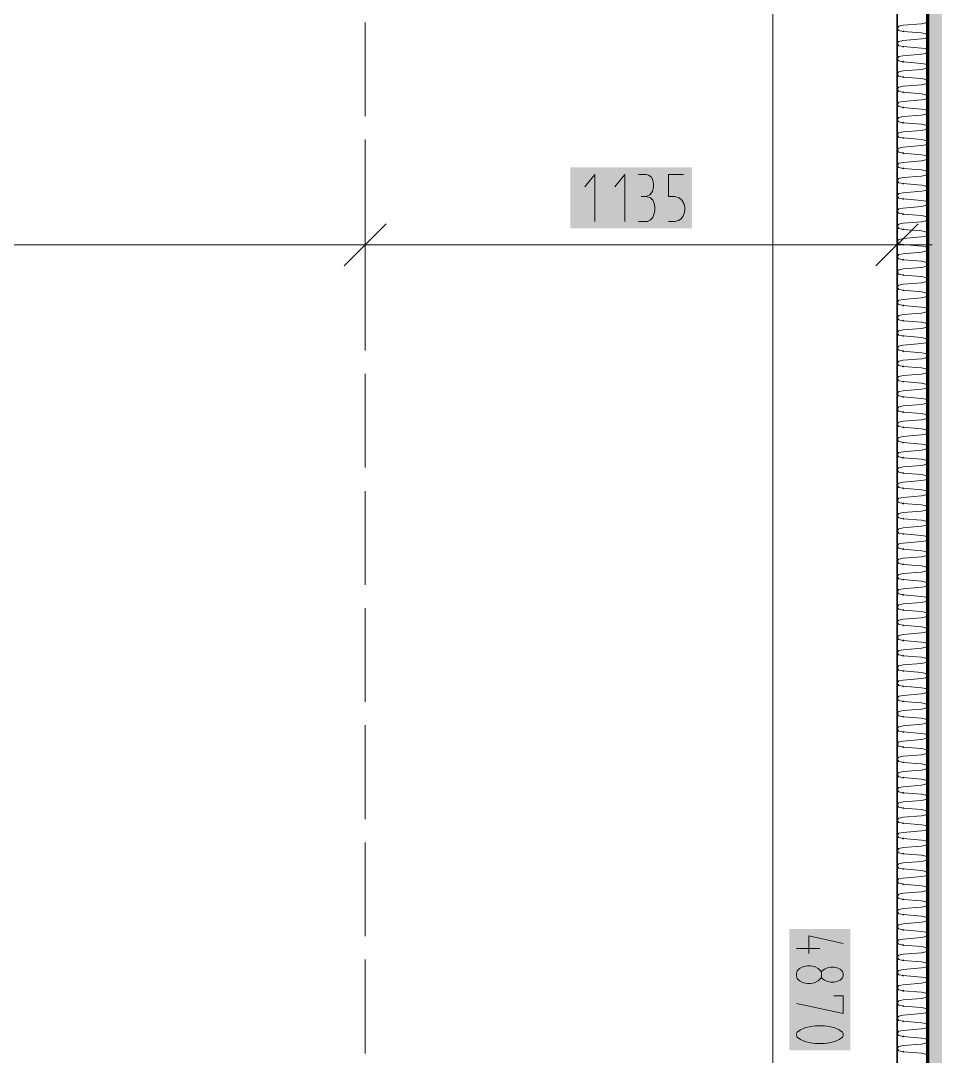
# Model space of a CAD drawing. Header units: millimetres. Extents: x 0 to 594, y 0 to 420.
# Drawn here: x 382.82 to 398.18, y 268.45 to 285.86 of the extents above; entities that cross this region are included whole.
import ezdxf

# ---------------------------------------------------------------- set-up
doc = ezdxf.new("R2010")
doc.units = ezdxf.units.MM
doc.header["$LTSCALE"] = 8
for name, color, linetype in [('PDF_Dopravni znaceni', 7, 'Continuous'), ('PDF_Koty delkove', 7, 'Continuous'), ('PDF_Steny obvodove nosne', 7, 'Continuous'), ('PDF_Steny sendvic', 7, 'Continuous')]:
    doc.layers.add(name, color=color, linetype=linetype)

msp = doc.modelspace()

# ---------------------------------------------------------------- linework, layer by layer
at = {"layer": 'PDF_Dopravni znaceni', "lineweight": 18}
for points in [[(388.602, 285.827), (388.602, 284.252)], [(388.602, 283.858), (388.602, 282.284)], [(388.602, 281.89), (388.602, 280.315)], [(388.602, 279.921), (388.602, 278.347)], [(388.602, 277.953), (388.602, 276.378)], [(388.602, 275.984), (388.602, 274.41)], [(388.602, 274.016), (388.602, 272.441)], [(388.602, 272.047), (388.602, 270.473)], [(388.602, 270.079), (388.602, 268.504)]]:
    msp.add_lwpolyline(points, dxfattribs=at)
at = {"layer": 'PDF_Koty delkove', "lineweight": 18}
for points in [[(395.455, 296.425), (395.455, 294.457), (395.455, 290.126), (395.455, 289.339), (395.455, 288.827), (395.455, 250.48), (395.455, 249.89)], [(392.462, 283.272), (392.295, 283.063)], [(392.462, 282.485), (392.462, 283.272)], [(392.966, 282.485), (392.966, 283.272), (392.799, 283.063)], [(393.197, 283.272), (393.323, 283.272), (393.366, 283.259), (393.407, 283.233), (393.429, 283.193), (393.449, 283.115), (393.449, 283.063), (393.429, 282.984), (393.386, 282.931), (393.323, 282.905), (393.24, 282.905)], [(393.953, 283.272), (393.701, 283.272), (393.701, 282.905), (393.807, 282.905), (393.88, 282.878), (393.922, 282.839), (393.963, 282.774), (393.974, 282.722), (393.974, 282.669), (393.963, 282.616), (393.943, 282.564), (393.911, 282.525), (393.87, 282.498), (393.807, 282.485), (393.701, 282.485)], [(393.197, 282.485), (393.344, 282.485), (393.396, 282.511), (393.439, 282.551), (393.459, 282.616), (393.47, 282.669), (393.47, 282.722), (393.459, 282.787), (393.439, 282.839), (393.396, 282.878), (393.323, 282.905)], [(388.602, 281.5), (388.602, 282.091), (388.602, 282.681)], [(397.54, 281.5), (397.54, 282.091), (397.54, 282.681)], [(388.248, 281.737), (388.957, 282.445)], [(397.185, 281.737), (397.894, 282.445)], [(275.217, 282.091), (300.02, 282.091), (324.823, 282.091), (349.626, 282.091), (369.705, 282.091), (388.602, 282.091), (397.54, 282.091), (398.13, 282.091)], [(396.059, 270.183), (396.059, 270.478), (396.636, 270.351)], [(395.848, 270.267), (396.242, 270.267)], [(396.033, 269.68), (396.085, 269.68), (396.151, 269.69), (396.216, 269.721), (396.255, 269.763), (396.269, 269.784), (396.269, 269.869), (396.255, 269.889), (396.216, 269.932), (396.151, 269.963), (396.085, 269.974), (396.033, 269.974), (395.967, 269.963), (395.901, 269.932), (395.862, 269.889), (395.848, 269.847), (395.848, 269.806), (395.862, 269.763), (395.901, 269.721), (395.967, 269.69), (396.033, 269.68)], [(396.269, 269.869), (396.282, 269.889), (396.322, 269.921), (396.374, 269.942), (396.426, 269.952), (396.479, 269.952), (396.531, 269.942), (396.584, 269.921), (396.623, 269.879), (396.636, 269.847), (396.636, 269.806), (396.623, 269.774), (396.584, 269.732), (396.531, 269.711), (396.479, 269.7), (396.426, 269.7), (396.374, 269.711), (396.322, 269.732), (396.282, 269.763), (396.269, 269.784)], [(396.479, 269.47), (396.636, 269.47), (396.636, 269.176), (395.848, 269.343)]]:
    msp.add_lwpolyline(points, dxfattribs=at)
msp.add_lwpolyline([(396.164, 268.672), (396.322, 268.672), (396.4, 268.682), (396.492, 268.703), (396.57, 268.735), (396.623, 268.776), (396.636, 268.798), (396.636, 268.839), (396.623, 268.861), (396.57, 268.902), (396.492, 268.934), (396.4, 268.955), (396.322, 268.966), (396.164, 268.966), (396.085, 268.955), (395.993, 268.934), (395.915, 268.902), (395.862, 268.861), (395.848, 268.839), (395.848, 268.798), (395.862, 268.776), (395.915, 268.735), (395.993, 268.703), (396.085, 268.682)], close=True, dxfattribs=at)
at = {"layer": 'PDF_Koty delkove', "color": 7, "lineweight": 18, "true_color": 0xffffff, "transparency": 33554559}
for points in [[(392.05, 282.367), (394.092, 282.367), (392.05, 283.39), (394.092, 283.39)], [(395.73, 270.596), (395.73, 268.554), (396.754, 270.596), (396.754, 268.554)]]:
    msp.add_solid(points, dxfattribs=at)
at = {"layer": 'PDF_Steny obvodove nosne', "lineweight": 70}
msp.add_lwpolyline([(398.051, 296.425), (382.815, 296.425), (382.815, 294.457), (393.602, 294.457), (394.39, 294.457), (398.051, 294.457), (398.051, 290.126), (398.051, 289.339), (398.051, 288.827), (398.051, 262.134)], dxfattribs=at)
at = {"layer": 'PDF_Steny obvodove nosne', "color": 9, "lineweight": 9, "true_color": 0xc0c0c0, "transparency": 33554559}
msp.add_solid([(400.02, 262.134), (400.02, 301.622), (398.051, 262.134), (398.051, 301.622)], dxfattribs=at)
at = {"layer": 'PDF_Steny sendvic', "lineweight": 35}
msp.add_lwpolyline([(397.54, 288.827), (397.54, 262.134), (398.051, 262.134), (398.051, 288.827)], dxfattribs=at)
at = {"layer": 'PDF_Steny sendvic', "lineweight": 9}
for points in [[(397.642, 285.779), (397.57, 285.764), (397.54, 285.728)], [(397.642, 285.779), (397.949, 285.805)], [(397.949, 285.805), (398.022, 285.82), (398.051, 285.851)], [(397.54, 285.728), (397.57, 285.692), (397.642, 285.677)], [(397.949, 285.652), (397.642, 285.677)], [(397.949, 285.652), (397.949, 285.652)], [(398.051, 285.606), (398.022, 285.637), (397.949, 285.652)], [(397.949, 285.549), (398.022, 285.564), (398.051, 285.595)], [(397.642, 285.524), (397.57, 285.509), (397.54, 285.472)], [(397.54, 285.472), (397.57, 285.436), (397.642, 285.421)], [(397.642, 285.524), (397.949, 285.549)], [(397.949, 285.396), (397.642, 285.421)], [(397.949, 285.396), (397.949, 285.396)], [(398.051, 285.35), (398.022, 285.381), (397.949, 285.396)], [(397.642, 285.268), (397.57, 285.253), (397.54, 285.216)], [(397.54, 285.216), (397.57, 285.18), (397.642, 285.165)], [(397.642, 285.268), (397.949, 285.293)], [(397.949, 285.293), (398.022, 285.308), (398.051, 285.339)], [(397.949, 285.14), (397.642, 285.165)], [(397.949, 285.14), (397.949, 285.14)], [(397.949, 285.14), (397.949, 285.14)], [(398.051, 285.094), (398.022, 285.125), (397.949, 285.14)], [(397.949, 285.037), (398.022, 285.052), (398.051, 285.083)], [(397.642, 285.012), (397.57, 284.997), (397.54, 284.961)], [(397.54, 284.961), (397.57, 284.924), (397.642, 284.909)], [(397.642, 285.012), (397.949, 285.037)], [(397.949, 284.884), (397.642, 284.909)], [(397.949, 284.884), (397.949, 284.884)], [(398.051, 284.838), (398.022, 284.869), (397.949, 284.884)], [(397.642, 284.756), (397.57, 284.741), (397.54, 284.705)], [(397.54, 284.705), (397.57, 284.668), (397.642, 284.653)], [(397.642, 284.756), (397.949, 284.781)], [(397.949, 284.781), (398.022, 284.796), (398.051, 284.827)], [(397.949, 284.628), (397.642, 284.653)], [(397.642, 284.5), (397.949, 284.525)], [(397.949, 284.628), (397.949, 284.628)], [(398.051, 284.582), (398.022, 284.613), (397.949, 284.628)], [(397.949, 284.525), (398.022, 284.54), (398.051, 284.571)], [(397.642, 284.5), (397.57, 284.485), (397.54, 284.449)], [(397.54, 284.449), (397.57, 284.413), (397.642, 284.398)], [(397.949, 284.372), (397.642, 284.398)], [(397.949, 284.372), (397.949, 284.372)], [(398.051, 284.326), (398.022, 284.357), (397.949, 284.372)], [(397.642, 284.244), (397.57, 284.229), (397.54, 284.193)], [(397.54, 284.193), (397.57, 284.157), (397.642, 284.142)], [(397.642, 284.244), (397.949, 284.269)], [(397.949, 284.269), (398.022, 284.284), (398.051, 284.315)], [(397.949, 284.116), (397.642, 284.142)], [(397.642, 283.988), (397.949, 284.013)], [(397.949, 284.116), (397.949, 284.116)], [(398.051, 284.07), (398.022, 284.101), (397.949, 284.116)], [(397.949, 284.013), (398.022, 284.029), (398.051, 284.06)], [(397.642, 283.988), (397.57, 283.973), (397.54, 283.937)], [(397.54, 283.937), (397.57, 283.901), (397.642, 283.886)], [(397.949, 283.86), (397.642, 283.886)], [(397.949, 283.86), (397.949, 283.86)], [(398.051, 283.814), (398.022, 283.845), (397.949, 283.86)], [(397.949, 283.758), (397.642, 283.732), (397.57, 283.717), (397.54, 283.681)], [(397.54, 283.681), (397.57, 283.645), (397.642, 283.63)], [(397.949, 283.758), (398.022, 283.773), (398.051, 283.804)], [(397.949, 283.502), (397.642, 283.476), (397.57, 283.461), (397.54, 283.425)], [(397.949, 283.605), (397.642, 283.63)], [(397.949, 283.605), (397.949, 283.605)], [(398.051, 283.558), (398.022, 283.589), (397.949, 283.605)], [(397.949, 283.502), (398.022, 283.517), (398.051, 283.548)], [(397.54, 283.425), (397.57, 283.389), (397.642, 283.374)], [(397.949, 283.349), (397.642, 283.374)], [(397.949, 283.349), (397.949, 283.349)], [(398.051, 283.303), (398.022, 283.334), (397.949, 283.349)], [(397.642, 283.22), (397.57, 283.205), (397.54, 283.169)], [(397.54, 283.169), (397.57, 283.133), (397.642, 283.118)], [(397.642, 283.22), (397.949, 283.246)], [(397.949, 283.246), (398.022, 283.261), (398.051, 283.292)], [(397.949, 282.99), (397.642, 282.965), (397.57, 282.95), (397.54, 282.913)], [(397.949, 283.093), (397.642, 283.118)], [(397.949, 283.093), (397.949, 283.093)], [(398.051, 283.047), (398.022, 283.078), (397.949, 283.093)], [(397.949, 282.99), (398.022, 283.005), (398.051, 283.036)], [(397.54, 282.913), (397.57, 282.877), (397.642, 282.862)], [(397.949, 282.837), (397.642, 282.862)], [(397.949, 282.837), (397.949, 282.837)], [(398.051, 282.791), (398.022, 282.822), (397.949, 282.837)], [(397.949, 282.734), (398.022, 282.749), (398.051, 282.78)], [(397.642, 282.709), (397.57, 282.694), (397.54, 282.657)], [(397.54, 282.657), (397.57, 282.621), (397.642, 282.606)], [(397.642, 282.709), (397.949, 282.734)], [(397.949, 282.581), (397.642, 282.606)], [(397.642, 282.453), (397.57, 282.438), (397.54, 282.402)], [(397.642, 282.453), (397.949, 282.478)], [(397.949, 282.581), (397.949, 282.581)], [(398.051, 282.535), (398.022, 282.566), (397.949, 282.581)], [(397.949, 282.478), (398.022, 282.493), (398.051, 282.524)], [(397.54, 282.402), (397.57, 282.365), (397.642, 282.35)], [(397.949, 282.325), (397.642, 282.35)], [(397.949, 282.325), (397.949, 282.325)], [(398.051, 282.279), (398.022, 282.31), (397.949, 282.325)], [(397.949, 282.222), (398.022, 282.237), (398.051, 282.268)], [(397.642, 282.197), (397.57, 282.182), (397.54, 282.146)], [(397.54, 282.146), (397.57, 282.109), (397.642, 282.094)], [(397.642, 282.197), (397.949, 282.222)], [(397.949, 282.069), (397.642, 282.094)], [(397.642, 281.941), (397.57, 281.926), (397.54, 281.89)], [(397.642, 281.941), (397.949, 281.966)], [(397.949, 282.069), (397.949, 282.069)], [(398.051, 282.023), (398.022, 282.054), (397.949, 282.069)], [(397.949, 281.966), (398.022, 281.981), (398.051, 282.012)], [(397.54, 281.89), (397.57, 281.854), (397.642, 281.839)], [(397.949, 281.813), (397.642, 281.839)], [(397.949, 281.813), (397.949, 281.813)], [(398.051, 281.767), (398.022, 281.798), (397.949, 281.813)], [(397.949, 281.71), (398.022, 281.725), (398.051, 281.756)], [(397.642, 281.685), (397.57, 281.67), (397.54, 281.634)], [(397.54, 281.634), (397.57, 281.598), (397.642, 281.583)], [(397.642, 281.685), (397.949, 281.71)], [(397.949, 281.557), (397.642, 281.583)], [(397.949, 281.557), (397.949, 281.557)], [(398.051, 281.511), (398.022, 281.542), (397.949, 281.557)], [(397.642, 281.429), (397.57, 281.414), (397.54, 281.378)], [(397.642, 281.429), (397.949, 281.454)], [(397.949, 281.454), (398.022, 281.469), (398.051, 281.5)], [(397.54, 281.378), (397.57, 281.342)], [(397.57, 281.342), (397.642, 281.327)], [(397.949, 281.301), (397.642, 281.327)], [(397.949, 281.301), (397.949, 281.301)], [(398.051, 281.255), (398.022, 281.286), (397.949, 281.301)], [(397.949, 281.199), (398.022, 281.214), (398.051, 281.245)], [(397.642, 281.173), (397.57, 281.158), (397.54, 281.122)], [(397.54, 281.122), (397.57, 281.086), (397.642, 281.071)], [(397.642, 281.173), (397.949, 281.199)], [(397.949, 281.045), (397.642, 281.071)], [(397.949, 281.045), (397.949, 281.045)], [(398.051, 280.999), (398.022, 281.03), (397.949, 281.045)], [(397.642, 280.917), (397.57, 280.902), (397.54, 280.866)], [(397.54, 280.866), (397.57, 280.83), (397.642, 280.815)], [(397.642, 280.917), (397.949, 280.943)], [(397.949, 280.943), (398.022, 280.958), (398.051, 280.989)], [(397.949, 280.79), (397.642, 280.815)], [(397.949, 280.79), (397.949, 280.79)], [(398.051, 280.744), (398.022, 280.775), (397.949, 280.79)], [(397.949, 280.687), (398.022, 280.702), (398.051, 280.733)], [(397.642, 280.661), (397.57, 280.646), (397.54, 280.61)], [(397.54, 280.61), (397.57, 280.574), (397.642, 280.559)], [(397.642, 280.661), (397.949, 280.687)], [(397.949, 280.534), (397.642, 280.559)], [(397.949, 280.534), (397.949, 280.534)], [(398.051, 280.488), (398.022, 280.519), (397.949, 280.534)], [(397.642, 280.405), (397.57, 280.39), (397.54, 280.354)], [(397.54, 280.354), (397.57, 280.318), (397.642, 280.303)], [(397.642, 280.405), (397.949, 280.431)], [(397.949, 280.431), (398.022, 280.446), (398.051, 280.477)], [(397.949, 280.278), (397.642, 280.303)], [(397.642, 280.15), (397.949, 280.175)], [(397.949, 280.278), (397.949, 280.278)], [(398.022, 280.263), (397.949, 280.278)], [(397.949, 280.175), (398.022, 280.19), (398.051, 280.221)], [(398.051, 280.232), (398.022, 280.263)], [(397.642, 280.15), (397.57, 280.135), (397.54, 280.098)], [(397.54, 280.098), (397.57, 280.062), (397.642, 280.047)], [(397.949, 280.022), (397.642, 280.047)], [(397.949, 280.022), (397.949, 280.022)], [(398.051, 279.976), (398.022, 280.007), (397.949, 280.022)], [(397.642, 279.894), (397.57, 279.879), (397.54, 279.842)], [(397.54, 279.842), (397.57, 279.806), (397.642, 279.791)], [(397.642, 279.894), (397.949, 279.919)], [(397.949, 279.919), (398.022, 279.934), (398.051, 279.965)], [(397.949, 279.766), (397.642, 279.791)], [(397.642, 279.638), (397.949, 279.663)], [(397.949, 279.766), (397.949, 279.766)], [(398.051, 279.72), (398.022, 279.751), (397.949, 279.766)], [(397.949, 279.663), (398.022, 279.678), (398.051, 279.709)], [(397.642, 279.638), (397.57, 279.623), (397.54, 279.587)], [(397.54, 279.587), (397.57, 279.55), (397.642, 279.535)], [(397.949, 279.51), (397.642, 279.535)], [(397.949, 279.51), (397.949, 279.51)], [(398.051, 279.464), (398.022, 279.495), (397.949, 279.51)], [(397.642, 279.382), (397.569, 279.367), (397.54, 279.331)], [(397.54, 279.331), (397.569, 279.294), (397.642, 279.279)], [(397.642, 279.382), (397.949, 279.407)], [(397.949, 279.407), (398.022, 279.422), (398.051, 279.453)], [(397.642, 279.126), (397.569, 279.111), (397.54, 279.075)], [(397.949, 279.254), (397.642, 279.279)], [(397.642, 279.126), (397.949, 279.151)], [(397.949, 279.254), (397.949, 279.254)], [(398.051, 279.208), (398.022, 279.239), (397.949, 279.254)], [(397.949, 279.151), (398.022, 279.166), (398.051, 279.197)], [(397.54, 279.075), (397.569, 279.039), (397.642, 279.024)], [(397.949, 278.998), (397.642, 279.024)], [(397.949, 278.998), (397.949, 278.998)], [(398.051, 278.952), (398.022, 278.983), (397.949, 278.998)], [(397.642, 278.87), (397.569, 278.855), (397.54, 278.819)], [(397.54, 278.819), (397.569, 278.783), (397.642, 278.768)], [(397.642, 278.87), (397.949, 278.895)], [(397.949, 278.895), (398.022, 278.91), (398.051, 278.941)], [(397.642, 278.614), (397.569, 278.599), (397.54, 278.563)], [(397.949, 278.742), (397.642, 278.768)], [(397.642, 278.614), (397.949, 278.639)], [(397.949, 278.742), (397.949, 278.742)], [(398.051, 278.696), (398.022, 278.727), (397.949, 278.742)], [(397.949, 278.639), (398.022, 278.655), (398.051, 278.686)], [(397.54, 278.563), (397.569, 278.527), (397.642, 278.512)], [(397.949, 278.486), (397.642, 278.512)], [(397.949, 278.486), (397.949, 278.486)], [(398.051, 278.44), (398.022, 278.471), (397.949, 278.486)], [(397.949, 278.384), (398.022, 278.399), (398.051, 278.43)], [(397.642, 278.358), (397.569, 278.343), (397.54, 278.307)], [(397.54, 278.307), (397.569, 278.271), (397.642, 278.256)], [(397.642, 278.358), (397.949, 278.384)], [(397.949, 278.231), (397.642, 278.256)], [(397.642, 278.102), (397.569, 278.087), (397.54, 278.051)], [(397.642, 278.102), (397.949, 278.128)], [(397.949, 278.231), (397.949, 278.231)], [(398.051, 278.184), (398.022, 278.215), (397.949, 278.231)], [(397.949, 278.128), (398.022, 278.143), (398.051, 278.174)], [(397.54, 278.051), (397.569, 278.015), (397.642, 278)], [(397.949, 277.975), (397.642, 278)], [(397.949, 277.975), (397.949, 277.975)], [(398.051, 277.929), (398.022, 277.96), (397.949, 277.975)], [(397.949, 277.872), (398.022, 277.887), (398.051, 277.918)], [(397.642, 277.846), (397.569, 277.831), (397.54, 277.795)], [(397.54, 277.795), (397.569, 277.759), (397.642, 277.744)], [(397.642, 277.846), (397.949, 277.872)], [(397.949, 277.719), (397.642, 277.744)], [(397.642, 277.591), (397.569, 277.576), (397.54, 277.539)], [(397.642, 277.591), (397.949, 277.616)], [(397.949, 277.719), (397.949, 277.719)], [(398.051, 277.673), (398.022, 277.704), (397.949, 277.719)], [(397.949, 277.616), (398.022, 277.631), (398.051, 277.662)], [(397.54, 277.539), (397.569, 277.503), (397.642, 277.488)], [(397.949, 277.463), (397.642, 277.488)], [(397.949, 277.463), (397.949, 277.463)], [(398.051, 277.417), (398.022, 277.448), (397.949, 277.463)], [(397.949, 277.36), (398.022, 277.375), (398.051, 277.406)], [(397.642, 277.335), (397.569, 277.32), (397.54, 277.283)], [(397.54, 277.283), (397.569, 277.247), (397.642, 277.232)], [(397.642, 277.335), (397.949, 277.36)], [(397.949, 277.207), (397.642, 277.232)], [(397.949, 277.207), (397.949, 277.207)], [(398.051, 277.161), (398.022, 277.192), (397.949, 277.207)], [(397.642, 277.079), (397.569, 277.064), (397.54, 277.028)], [(397.642, 277.079), (397.949, 277.104)], [(397.949, 277.104), (398.022, 277.119), (398.051, 277.15)], [(397.54, 277.028), (397.569, 276.991), (397.642, 276.976)], [(397.949, 276.951), (397.642, 276.976)], [(397.949, 276.951), (397.949, 276.951)], [(398.051, 276.905), (398.022, 276.936), (397.949, 276.951)], [(397.949, 276.848), (398.022, 276.863), (398.051, 276.894)], [(397.642, 276.823), (397.569, 276.808), (397.54, 276.772), (397.569, 276.735), (397.642, 276.72)], [(397.642, 276.823), (397.949, 276.848)], [(397.949, 276.695), (397.642, 276.72)], [(397.949, 276.695), (397.949, 276.695)], [(398.051, 276.649), (398.022, 276.68), (397.949, 276.695)], [(397.642, 276.567), (397.569, 276.552), (397.54, 276.516)], [(397.54, 276.516), (397.569, 276.48), (397.642, 276.465)], [(397.642, 276.567), (397.949, 276.592)], [(397.949, 276.592), (398.022, 276.607), (398.051, 276.638)], [(397.949, 276.439), (397.642, 276.465)], [(397.949, 276.439), (397.949, 276.439)], [(398.051, 276.393), (398.022, 276.424), (397.949, 276.439)], [(397.949, 276.336), (398.022, 276.351), (398.051, 276.382)], [(397.642, 276.311), (397.569, 276.296), (397.54, 276.26), (397.569, 276.224), (397.642, 276.209)], [(397.642, 276.311), (397.949, 276.336)], [(397.949, 276.183), (397.642, 276.209)], [(397.949, 276.183), (397.949, 276.183)], [(398.051, 276.137), (398.022, 276.168), (397.949, 276.183)], [(397.949, 276.08), (397.642, 276.055), (397.569, 276.04), (397.54, 276.004), (397.569, 275.968), (397.642, 275.953)], [(397.949, 276.08), (398.022, 276.095), (398.051, 276.126)], [(397.949, 275.825), (397.642, 275.799), (397.569, 275.784), (397.54, 275.748), (397.569, 275.712), (397.642, 275.697)], [(397.949, 275.927), (397.642, 275.953)], [(397.949, 275.927), (397.949, 275.927)], [(398.051, 275.881), (398.022, 275.912), (397.949, 275.927)], [(397.949, 275.825), (398.022, 275.84)], [(398.022, 275.84), (398.051, 275.871)], [(397.949, 275.671), (397.642, 275.697)], [(397.949, 275.671), (397.949, 275.671)], [(398.051, 275.625), (398.022, 275.656), (397.949, 275.671)], [(397.642, 275.543), (397.569, 275.528), (397.54, 275.492)], [(397.54, 275.492), (397.569, 275.456), (397.642, 275.441)], [(397.642, 275.543), (397.949, 275.569)], [(397.949, 275.569), (398.022, 275.584), (398.051, 275.615)], [(397.949, 275.416), (397.642, 275.441)], [(397.642, 275.287), (397.949, 275.313)], [(397.949, 275.416), (397.949, 275.416)], [(398.051, 275.37), (398.022, 275.401), (397.949, 275.416)], [(397.949, 275.313), (398.022, 275.328), (398.051, 275.359)], [(397.642, 275.287), (397.569, 275.272), (397.54, 275.236)], [(397.54, 275.236), (397.569, 275.2)], [(397.569, 275.2), (397.642, 275.185)], [(397.949, 275.16), (397.642, 275.185)], [(397.949, 275.16), (397.949, 275.16)], [(398.051, 275.114), (398.022, 275.145), (397.949, 275.16)], [(397.949, 275.057), (397.642, 275.031), (397.569, 275.016), (397.54, 274.98)], [(397.54, 274.98), (397.569, 274.944), (397.642, 274.929)], [(397.949, 275.057), (398.022, 275.072), (398.051, 275.103)], [(397.642, 274.776), (397.569, 274.761), (397.54, 274.724)], [(397.949, 274.904), (397.642, 274.929)], [(397.642, 274.776), (397.949, 274.801)], [(397.949, 274.904), (397.949, 274.904)], [(398.051, 274.858), (398.022, 274.889), (397.949, 274.904)], [(397.949, 274.801), (398.022, 274.816), (398.051, 274.847)], [(397.54, 274.724), (397.569, 274.688), (397.642, 274.673)], [(397.949, 274.648), (397.642, 274.673)], [(397.949, 274.648), (397.949, 274.648)], [(398.051, 274.602), (398.022, 274.633), (397.949, 274.648)], [(397.642, 274.52), (397.569, 274.505), (397.54, 274.468)], [(397.54, 274.468), (397.569, 274.432), (397.642, 274.417)], [(397.642, 274.52), (397.949, 274.545)], [(397.949, 274.545), (398.022, 274.56), (398.051, 274.591)], [(397.642, 274.264), (397.569, 274.249), (397.54, 274.213)], [(397.949, 274.392), (397.642, 274.417)], [(397.642, 274.264), (397.949, 274.289)], [(397.949, 274.392), (397.949, 274.392)], [(398.051, 274.346), (398.022, 274.377), (397.949, 274.392)], [(397.949, 274.289), (398.022, 274.304), (398.051, 274.335)], [(397.54, 274.213), (397.569, 274.176), (397.642, 274.161)], [(397.949, 274.136), (397.642, 274.161)], [(397.949, 274.136), (397.949, 274.136)], [(398.051, 274.09), (398.022, 274.121), (397.949, 274.136)], [(397.949, 274.033), (398.022, 274.048), (398.051, 274.079)], [(397.642, 274.008), (397.569, 273.993), (397.54, 273.957)], [(397.54, 273.957), (397.569, 273.92), (397.642, 273.905)], [(397.642, 274.008), (397.949, 274.033)], [(397.949, 273.88), (397.642, 273.905)], [(397.642, 273.752), (397.569, 273.737), (397.54, 273.701), (397.54, 273.701)], [(397.642, 273.752), (397.949, 273.777)], [(397.949, 273.88), (397.949, 273.88)], [(398.022, 273.865), (397.949, 273.88)], [(397.949, 273.777), (398.022, 273.792), (398.051, 273.823)], [(398.051, 273.834), (398.022, 273.865)], [(397.54, 273.701), (397.569, 273.665), (397.642, 273.65)], [(397.949, 273.624), (397.642, 273.65)], [(397.949, 273.624), (397.949, 273.624)], [(398.051, 273.578), (398.022, 273.609), (397.949, 273.624)], [(397.949, 273.521), (398.022, 273.536), (398.051, 273.567)], [(397.642, 273.496), (397.569, 273.481), (397.54, 273.445)], [(397.54, 273.445), (397.569, 273.409), (397.642, 273.394)], [(397.642, 273.496), (397.949, 273.521)], [(397.949, 273.368), (397.642, 273.394)], [(397.642, 273.24), (397.569, 273.225), (397.54, 273.189)], [(397.642, 273.24), (397.949, 273.265)], [(397.949, 273.368), (397.949, 273.368)], [(398.051, 273.322), (398.022, 273.353), (397.949, 273.368)], [(397.949, 273.265), (398.022, 273.281), (398.051, 273.312)], [(397.54, 273.189), (397.569, 273.153), (397.642, 273.138)], [(397.949, 273.112), (397.642, 273.138)], [(397.949, 273.112), (397.949, 273.112)], [(398.051, 273.066), (398.022, 273.097), (397.949, 273.112)], [(397.949, 273.01), (398.022, 273.025), (398.051, 273.056)], [(397.642, 272.984), (397.569, 272.969), (397.54, 272.933)], [(397.54, 272.933), (397.569, 272.897), (397.642, 272.882)], [(397.642, 272.984), (397.949, 273.01)], [(397.949, 272.857), (397.642, 272.882)], [(397.949, 272.857), (397.949, 272.857)], [(398.051, 272.81), (398.022, 272.841), (397.949, 272.857)], [(397.642, 272.728), (397.569, 272.713), (397.54, 272.677)], [(397.642, 272.728), (397.949, 272.754)], [(397.949, 272.754), (398.022, 272.769), (398.051, 272.8)], [(397.54, 272.677), (397.569, 272.641), (397.642, 272.626)], [(397.949, 272.601), (397.642, 272.626)], [(397.642, 272.472), (397.949, 272.498), (398.022, 272.513), (398.051, 272.544)], [(397.949, 272.601), (397.949, 272.601)], [(397.949, 272.601), (397.949, 272.601)], [(398.051, 272.555), (398.022, 272.586), (397.949, 272.601)], [(397.642, 272.472), (397.569, 272.457), (397.54, 272.421)], [(397.54, 272.421), (397.569, 272.385), (397.642, 272.37)], [(397.949, 272.345), (397.642, 272.37)], [(397.949, 272.345), (397.949, 272.345)], [(398.051, 272.299), (398.022, 272.33), (397.949, 272.345)], [(397.642, 272.216), (397.569, 272.202), (397.54, 272.165), (397.569, 272.129), (397.642, 272.114)], [(397.642, 272.216), (397.949, 272.242), (398.022, 272.257), (398.051, 272.288)], [(397.949, 272.089), (397.642, 272.114)], [(397.949, 272.089), (397.949, 272.089)], [(398.051, 272.043), (398.022, 272.074), (397.949, 272.089)], [(397.949, 271.986), (398.022, 272.001), (398.051, 272.032)], [(397.642, 271.961), (397.569, 271.946), (397.54, 271.909), (397.569, 271.873), (397.642, 271.858)], [(397.642, 271.961), (397.949, 271.986)], [(397.949, 271.833), (397.642, 271.858)], [(397.949, 271.833), (397.949, 271.833)], [(398.051, 271.787), (398.022, 271.818), (397.949, 271.833)], [(397.642, 271.705), (397.569, 271.69), (397.54, 271.654), (397.569, 271.617), (397.642, 271.602)], [(397.642, 271.705), (397.949, 271.73)], [(397.949, 271.73), (398.022, 271.745), (398.051, 271.776)], [(397.949, 271.577), (397.642, 271.602)], [(397.642, 271.449), (397.949, 271.474)], [(397.949, 271.577), (397.949, 271.577)], [(398.051, 271.531), (398.022, 271.562), (397.949, 271.577)], [(397.949, 271.474), (398.022, 271.489), (398.051, 271.52)], [(397.642, 271.449), (397.569, 271.434), (397.54, 271.398)], [(397.949, 271.321), (397.642, 271.346), (397.569, 271.361), (397.54, 271.398)], [(397.949, 271.321), (397.949, 271.321)], [(398.051, 271.275), (398.022, 271.306), (397.949, 271.321)], [(397.642, 271.193), (397.569, 271.178), (397.54, 271.142), (397.569, 271.105), (397.642, 271.091)], [(397.642, 271.193), (397.949, 271.218)], [(397.949, 271.218), (398.022, 271.233), (398.051, 271.264)], [(397.949, 271.065), (397.642, 271.091)], [(397.642, 270.937), (397.949, 270.962)], [(397.949, 271.065), (397.949, 271.065)], [(398.051, 271.019), (398.022, 271.05), (397.949, 271.065)], [(397.949, 270.962), (398.022, 270.977), (398.051, 271.008)], [(397.642, 270.937), (397.569, 270.922), (397.54, 270.886)], [(397.54, 270.886), (397.54, 270.886), (397.569, 270.85), (397.642, 270.835)], [(397.949, 270.809), (397.642, 270.835)], [(397.949, 270.809), (397.949, 270.809)], [(398.051, 270.763), (398.022, 270.794), (397.949, 270.809)], [(397.642, 270.681), (397.569, 270.666), (397.54, 270.63)], [(397.54, 270.63), (397.569, 270.594), (397.642, 270.579)], [(397.642, 270.681), (397.949, 270.706)], [(397.949, 270.706), (398.022, 270.721), (398.051, 270.752)], [(397.642, 270.425), (397.569, 270.41), (397.54, 270.374)], [(397.949, 270.553), (397.642, 270.579)], [(397.642, 270.425), (397.949, 270.45)], [(397.949, 270.553), (397.949, 270.553)], [(398.051, 270.507), (398.022, 270.538), (397.949, 270.553)], [(397.949, 270.45), (398.022, 270.466), (398.051, 270.497)], [(397.54, 270.374), (397.569, 270.338), (397.642, 270.323)], [(397.949, 270.297), (397.642, 270.323)], [(397.949, 270.297), (397.949, 270.297)], [(398.051, 270.251), (398.022, 270.282), (397.949, 270.297)], [(397.642, 270.169), (397.569, 270.154), (397.54, 270.118)], [(397.54, 270.118), (397.569, 270.082), (397.642, 270.067)], [(397.642, 270.169), (397.949, 270.195)], [(397.949, 270.195), (398.022, 270.21), (398.051, 270.241)], [(397.642, 269.913), (397.569, 269.898), (397.54, 269.862)], [(397.949, 270.042), (397.642, 270.067)], [(397.642, 269.913), (397.949, 269.939)], [(397.949, 270.042), (397.949, 270.042)], [(398.051, 269.995), (398.022, 270.026), (397.949, 270.042)], [(397.949, 269.939), (398.022, 269.954), (398.051, 269.985)], [(397.54, 269.862), (397.569, 269.826), (397.642, 269.811)], [(397.949, 269.786), (397.642, 269.811)], [(397.642, 269.657), (397.949, 269.683), (398.022, 269.698), (398.051, 269.729)], [(397.949, 269.786), (397.949, 269.786)], [(398.051, 269.74), (398.022, 269.771), (397.949, 269.786)], [(397.642, 269.657), (397.569, 269.642), (397.54, 269.606), (397.54, 269.606)], [(397.949, 269.53), (397.642, 269.555), (397.569, 269.57), (397.54, 269.606)], [(397.642, 269.402), (397.569, 269.387), (397.54, 269.35)], [(397.642, 269.402), (397.949, 269.427)], [(397.949, 269.53), (397.949, 269.53)], [(398.051, 269.484), (398.022, 269.515), (397.949, 269.53)], [(397.949, 269.427), (398.022, 269.442)], [(398.022, 269.442), (398.051, 269.473)], [(397.949, 269.274), (397.642, 269.299), (397.569, 269.314), (397.54, 269.35)], [(397.642, 269.146), (397.949, 269.171), (398.022, 269.186), (398.051, 269.217)], [(397.949, 269.274), (397.949, 269.274)], [(398.051, 269.228), (398.022, 269.259), (397.949, 269.274)], [(397.642, 269.146), (397.569, 269.131), (397.54, 269.094)], [(397.949, 269.018), (397.642, 269.043), (397.569, 269.058), (397.54, 269.094)], [(397.642, 268.89), (397.569, 268.875), (397.54, 268.839)], [(397.642, 268.89), (397.949, 268.915), (398.022, 268.93), (398.051, 268.961)], [(397.949, 269.018), (397.949, 269.018)], [(398.051, 268.972), (398.022, 269.003), (397.949, 269.018)], [(397.54, 268.839), (397.569, 268.802), (397.642, 268.787)], [(397.949, 268.762), (397.642, 268.787)], [(397.642, 268.634), (397.949, 268.659), (398.022, 268.674), (398.051, 268.705)], [(397.949, 268.762), (397.949, 268.762)], [(398.051, 268.716), (398.022, 268.747), (397.949, 268.762)], [(397.642, 268.634), (397.569, 268.619), (397.54, 268.583)], [(397.54, 268.583), (397.569, 268.546), (397.642, 268.531)], [(397.949, 268.506), (397.642, 268.531)], [(397.949, 268.506), (397.949, 268.506)], [(398.051, 268.46), (398.022, 268.491), (397.949, 268.506)]]:
    msp.add_lwpolyline(points, dxfattribs=at)
at = {"layer": 'PDF_Steny sendvic', "lineweight": 9, "transparency": 33554559}
for points in [[(397.642, 285.695), (397.66, 285.677), (397.624, 285.677), (397.642, 285.659)], [(397.642, 285.439), (397.66, 285.421), (397.624, 285.421), (397.642, 285.403)], [(397.642, 285.183), (397.66, 285.165), (397.624, 285.165), (397.642, 285.148)], [(397.642, 284.927), (397.66, 284.909), (397.624, 284.909), (397.642, 284.892)], [(397.642, 284.671), (397.66, 284.653), (397.624, 284.653), (397.642, 284.636)], [(397.642, 284.415), (397.66, 284.398), (397.624, 284.398), (397.642, 284.38)], [(397.642, 284.159), (397.66, 284.142), (397.624, 284.142), (397.642, 284.124)], [(397.642, 283.903), (397.66, 283.886), (397.624, 283.886), (397.642, 283.868)], [(397.642, 283.648), (397.66, 283.63), (397.624, 283.63), (397.642, 283.612)], [(397.642, 283.392), (397.66, 283.374), (397.624, 283.374), (397.642, 283.356)], [(397.642, 283.136), (397.66, 283.118), (397.624, 283.118), (397.642, 283.1)], [(397.642, 282.88), (397.66, 282.862), (397.624, 282.862), (397.642, 282.844)], [(397.642, 282.624), (397.66, 282.606), (397.624, 282.606), (397.642, 282.589)], [(397.642, 282.368), (397.66, 282.35), (397.624, 282.35), (397.642, 282.333)], [(397.642, 282.112), (397.66, 282.094), (397.624, 282.094), (397.642, 282.077)], [(397.642, 281.856), (397.66, 281.839), (397.624, 281.839), (397.642, 281.821)], [(397.642, 281.6), (397.66, 281.583), (397.624, 281.583), (397.642, 281.565)], [(397.642, 281.344), (397.66, 281.327), (397.624, 281.327), (397.642, 281.309)], [(397.642, 281.089), (397.66, 281.071), (397.624, 281.071), (397.642, 281.053)], [(397.642, 280.833), (397.66, 280.815), (397.624, 280.815), (397.642, 280.797)], [(397.642, 280.577), (397.66, 280.559), (397.624, 280.559), (397.642, 280.541)], [(397.642, 280.321), (397.66, 280.303), (397.624, 280.303), (397.642, 280.285)], [(397.642, 280.065), (397.66, 280.047), (397.624, 280.047), (397.642, 280.029)], [(397.642, 279.809), (397.66, 279.791), (397.624, 279.791), (397.642, 279.774)], [(397.642, 279.553), (397.66, 279.535), (397.624, 279.535), (397.642, 279.518)], [(397.642, 279.297), (397.66, 279.279), (397.624, 279.279), (397.642, 279.262)], [(397.642, 279.041), (397.66, 279.024), (397.624, 279.024), (397.642, 279.006)], [(397.642, 278.785), (397.66, 278.768), (397.624, 278.768), (397.642, 278.75)], [(397.642, 278.529), (397.66, 278.512), (397.624, 278.512), (397.642, 278.494)], [(397.642, 278.274), (397.66, 278.256), (397.624, 278.256), (397.642, 278.238)], [(397.642, 278.018), (397.66, 278), (397.624, 278), (397.642, 277.982)], [(397.642, 277.762), (397.66, 277.744), (397.624, 277.744), (397.642, 277.726)], [(397.642, 277.506), (397.66, 277.488), (397.624, 277.488), (397.642, 277.47)], [(397.642, 277.25), (397.66, 277.232), (397.624, 277.232), (397.642, 277.215)], [(397.642, 276.994), (397.66, 276.976), (397.624, 276.976), (397.642, 276.959)], [(397.642, 276.738), (397.66, 276.72), (397.624, 276.72), (397.642, 276.703)], [(397.642, 276.482), (397.66, 276.465), (397.624, 276.465), (397.642, 276.447)], [(397.642, 276.226), (397.66, 276.209), (397.624, 276.209), (397.642, 276.191)], [(397.642, 275.97), (397.66, 275.953), (397.624, 275.953), (397.642, 275.935)], [(397.642, 275.715), (397.66, 275.697), (397.624, 275.697), (397.642, 275.679)], [(397.642, 275.459), (397.66, 275.441), (397.624, 275.441), (397.642, 275.423)], [(397.642, 275.203), (397.66, 275.185), (397.624, 275.185), (397.642, 275.167)], [(397.642, 274.947), (397.66, 274.929), (397.624, 274.929), (397.642, 274.911)], [(397.642, 274.691), (397.66, 274.673), (397.624, 274.673), (397.642, 274.655)], [(397.642, 274.435), (397.66, 274.417), (397.624, 274.417), (397.642, 274.4)], [(397.642, 274.179), (397.66, 274.161), (397.624, 274.161), (397.642, 274.144)], [(397.642, 273.923), (397.66, 273.905), (397.624, 273.905), (397.642, 273.888)], [(397.642, 273.667), (397.66, 273.65), (397.624, 273.65), (397.642, 273.632)], [(397.642, 273.411), (397.66, 273.394), (397.624, 273.394), (397.642, 273.376)], [(397.642, 273.155), (397.66, 273.138), (397.624, 273.138), (397.642, 273.12)], [(397.642, 272.9), (397.66, 272.882), (397.624, 272.882), (397.642, 272.864)], [(397.642, 272.644), (397.66, 272.626), (397.624, 272.626), (397.642, 272.608)], [(397.642, 272.388), (397.66, 272.37), (397.624, 272.37), (397.642, 272.352)], [(397.642, 272.132), (397.66, 272.114), (397.624, 272.114), (397.642, 272.096)], [(397.642, 271.876), (397.66, 271.858), (397.624, 271.858), (397.642, 271.841)], [(397.642, 271.62), (397.66, 271.602), (397.624, 271.602), (397.642, 271.585)], [(397.642, 271.364), (397.66, 271.346), (397.624, 271.346), (397.642, 271.329)], [(397.642, 271.108), (397.66, 271.091), (397.624, 271.091), (397.642, 271.073)], [(397.642, 270.852), (397.66, 270.835), (397.624, 270.835), (397.642, 270.817)], [(397.642, 270.596), (397.66, 270.579), (397.624, 270.579), (397.642, 270.561)], [(397.642, 270.341), (397.66, 270.323), (397.624, 270.323), (397.642, 270.305)], [(397.642, 270.085), (397.66, 270.067), (397.624, 270.067), (397.642, 270.049)], [(397.642, 269.829), (397.66, 269.811), (397.624, 269.811), (397.642, 269.793)], [(397.642, 269.573), (397.66, 269.555), (397.624, 269.555), (397.642, 269.537)], [(397.642, 269.317), (397.66, 269.299), (397.624, 269.299), (397.642, 269.281)], [(397.642, 269.061), (397.66, 269.043), (397.624, 269.043), (397.642, 269.026)], [(397.642, 268.805), (397.66, 268.787), (397.624, 268.787), (397.642, 268.77)], [(397.642, 268.549), (397.66, 268.531), (397.624, 268.531), (397.642, 268.514)]]:
    msp.add_solid(points, dxfattribs=at)

doc.saveas('drawing.dxf')
